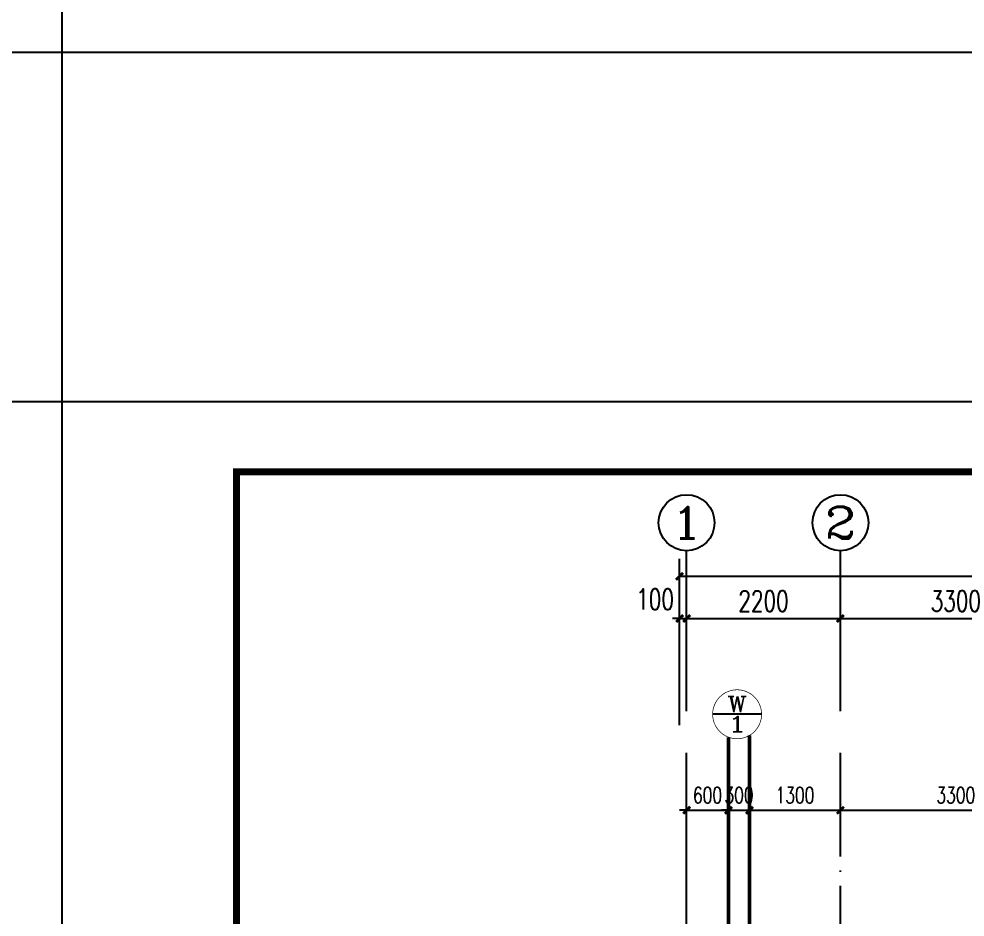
# Model space of a CAD drawing. Extents: x -287580 to -53108, y -522338 to -82629.
# Drawn here: x -265855 to -252327, y -329781 to -316940 of the extents above; entities that cross this region are included whole.
import ezdxf
from ezdxf.enums import TextEntityAlignment as Align

# ---------------------------------------------------------------- set-up
doc = ezdxf.new("R2010")
doc.units = 0
doc.header["$LTSCALE"] = 1000
doc.header["$MEASUREMENT"] = 0
doc.linetypes.add('DASH', pattern=[0.35, 0.25, -0.1])
doc.linetypes.add('DOTE', pattern=[2.42, 2, -0.2, 0.02, -0.2])
for name, color, linetype in [('AXIS', 3, 'Continuous'), ('AXIS_TEXT', 7, 'Continuous'), ('DOTE', 99, 'Continuous'), ('PIPE-污水', 2, 'Continuous'), ('PUB_TITLE', 146, 'Continuous'), ('TWT_DIM', 3, 'Continuous'), ('TWT_IDEN', 3, 'Continuous'), ('TWT_TEXT', 7, 'Continuous')]:
    doc.layers.add(name, color=color, linetype=linetype)
doc.styles.add('_TCH_AXIS', font='COMPLEX', dxfattribs={"bigfont": 'GBCBIG'})
doc.styles.add('_TCH_DIM_T3', font='SIMPLEX', dxfattribs={"width": 0.705882, "bigfont": 'GBCBIG'})
doc.styles.add('_TWT_CIRCLE', font='COMPLEX', dxfattribs={"width": 1.1, "height": 3, "bigfont": 'HZTXT'})
doc.styles.add('COMPLEX', font='COMPLEX')
doc.dimstyles.new('_TCH_ARCH&&100', dxfattribs={"dimtxt": 297.5, "dimasz": 100, "dimexe": 250, "dimexo": 300, "dimgap": 100, "dimtad": 1, "dimdec": 0, "dimzin": 0, "dimdsep": 46, "dimtxsty": '_TCH_DIM_T3', "dimblk": 'ARCHTICK', "dimcen": 0.09, "dimclrt": 7, "dimazin": 2, "dimtfac": 1, "dimtdec": 0, "dimtix": 1, "dimtmove": 2, "dimatfit": 3, "dimfxl": 0, "dimtolj": 1, "dimtzin": 0, "dimarcsym": 0})
doc.dimstyles.new('_TWT_ARCH&&100', dxfattribs={"dimtxt": 229.5, "dimasz": 100, "dimexe": 250, "dimexo": 300, "dimgap": 100, "dimtad": 1, "dimdec": 0, "dimzin": 0, "dimdsep": 46, "dimtxsty": '_TCH_DIM_T3', "dimblk": 'ARCHTICK', "dimcen": 0.09, "dimclrd": 4, "dimclre": 4, "dimclrt": 4, "dimazin": 2, "dimtfac": 1, "dimtdec": 0, "dimtix": 1, "dimtmove": 2, "dimatfit": 3, "dimfxl": 0, "dimtolj": 1, "dimtzin": 0, "dimarcsym": 0})

# ---------------------------------------------------------------- blocks, each defined once
blk = doc.blocks.new('_ArchTick')
at = {"color": 0, "linetype": 'ByBlock', "const_width": 0.4}
blk.add_lwpolyline([(-0.5, -0.5), (0.5, 0.5)], dxfattribs=at)
blk = doc.blocks.new('*D579')
at = {"layer": 'AXIS', "color": 0, "lineweight": -2}
for p, q in [((-256409, -326838), (-256409, -325262)), ((-256309, -326838), (-256309, -325262)), ((-256409, -325512), (-256509, -325512)), ((-256409, -325512), (-256309, -325512)), ((-256309, -325512), (-256209, -325512))]:
    blk.add_line(p, q, dxfattribs=at)
at = {"layer": 'Defpoints', "color": 0}
for p in [(-256309, -325512), (-256409, -327138), (-256309, -327138)]:
    blk.add_point(p, dxfattribs=at)
at = {"layer": 'AXIS', "color": 0, "lineweight": -2, "xscale": 100, "yscale": 100, "zscale": 100}
blk.add_blockref('_ArchTick', (-256409, -325512), dxfattribs=at)
at = {"layer": 'AXIS', "color": 0, "lineweight": -2, "xscale": 100, "yscale": 100, "zscale": 100, "rotation": 180}
blk.add_blockref('_ArchTick', (-256309, -325512), dxfattribs=at)
at = {"layer": 'AXIS', "color": 7, "insert": (-256759, -325237), "char_height": 297.5, "attachment_point": 5, "style": '_TCH_DIM_T3'}
blk.add_mtext('\\A1;100', dxfattribs=at)
blk = doc.blocks.new('*D580')
at = {"layer": 'AXIS', "color": 0, "lineweight": -2}
for p, q in [((-256309, -326838), (-256309, -325262)), ((-254109, -326838), (-254109, -325262)), ((-256309, -325512), (-254109, -325512))]:
    blk.add_line(p, q, dxfattribs=at)
at = {"layer": 'Defpoints', "color": 0}
for p in [(-254109, -325512), (-256309, -327138), (-254109, -327138)]:
    blk.add_point(p, dxfattribs=at)
at = {"layer": 'AXIS', "color": 0, "lineweight": -2, "xscale": 100, "yscale": 100, "zscale": 100, "rotation": 180}
blk.add_blockref('_ArchTick', (-256309, -325512), dxfattribs=at)
at = {"layer": 'AXIS', "color": 0, "lineweight": -2, "xscale": 100, "yscale": 100, "zscale": 100}
blk.add_blockref('_ArchTick', (-254109, -325512), dxfattribs=at)
at = {"layer": 'AXIS', "color": 7, "insert": (-255209, -325263), "char_height": 297.5, "attachment_point": 5, "style": '_TCH_DIM_T3'}
blk.add_mtext('\\A1;2200', dxfattribs=at)
blk = doc.blocks.new('*D581')
at = {"layer": 'AXIS', "color": 0, "lineweight": -2}
for p, q in [((-254109, -326838), (-254109, -325262)), ((-250809, -326838), (-250809, -325262)), ((-254109, -325512), (-250809, -325512))]:
    blk.add_line(p, q, dxfattribs=at)
at = {"layer": 'Defpoints', "color": 0}
for p in [(-250809, -325512), (-254109, -327138), (-250809, -327138)]:
    blk.add_point(p, dxfattribs=at)
at = {"layer": 'AXIS', "color": 0, "lineweight": -2, "xscale": 100, "yscale": 100, "zscale": 100, "rotation": 180}
blk.add_blockref('_ArchTick', (-254109, -325512), dxfattribs=at)
at = {"layer": 'AXIS', "color": 0, "lineweight": -2, "xscale": 100, "yscale": 100, "zscale": 100}
blk.add_blockref('_ArchTick', (-250809, -325512), dxfattribs=at)
at = {"layer": 'AXIS', "color": 7, "insert": (-252459, -325263), "char_height": 297.5, "attachment_point": 5, "style": '_TCH_DIM_T3'}
blk.add_mtext('\\A1;3300', dxfattribs=at)
blk = doc.blocks.new('*D612')
at = {"layer": 'AXIS', "color": 0, "lineweight": -2}
for p, q in [((-256409, -327035), (-256409, -324659)), ((-196309, -327035), (-196309, -324659)), ((-256409, -324909), (-196309, -324909))]:
    blk.add_line(p, q, dxfattribs=at)
at = {"layer": 'Defpoints', "color": 0}
for p in [(-196309, -324909), (-256409, -327335), (-196309, -327335)]:
    blk.add_point(p, dxfattribs=at)
at = {"layer": 'AXIS', "color": 0, "lineweight": -2, "xscale": 100, "yscale": 100, "zscale": 100, "rotation": 180}
blk.add_blockref('_ArchTick', (-256409, -324909), dxfattribs=at)
at = {"layer": 'AXIS', "color": 0, "lineweight": -2, "xscale": 100, "yscale": 100, "zscale": 100}
blk.add_blockref('_ArchTick', (-196309, -324909), dxfattribs=at)
at = {"layer": 'AXIS', "color": 7, "insert": (-226359, -324661), "char_height": 297.5, "attachment_point": 5, "style": '_TCH_DIM_T3'}
blk.add_mtext('\\A1;60100', dxfattribs=at)
blk = doc.blocks.new('*D841')
at = {"layer": 'Defpoints', "color": 0}
for p in [(-255709, -328253), (-256309, -329116), (-255709, -329116)]:
    blk.add_point(p, dxfattribs=at)
at = {"layer": 'TWT_DIM', "color": 4, "lineweight": -2}
for p, q in [((-256309, -328816), (-256309, -328003)), ((-255709, -328816), (-255709, -328003)), ((-256309, -328253), (-256409, -328253)), ((-256309, -328253), (-255709, -328253)), ((-255709, -328253), (-255609, -328253))]:
    blk.add_line(p, q, dxfattribs=at)
at = {"layer": 'TWT_DIM', "color": 4, "lineweight": -2, "xscale": 100, "yscale": 100, "zscale": 100}
blk.add_blockref('_ArchTick', (-256309, -328253), dxfattribs=at)
at = {"layer": 'TWT_DIM', "color": 4, "lineweight": -2, "xscale": 100, "yscale": 100, "zscale": 100, "rotation": 180}
blk.add_blockref('_ArchTick', (-255709, -328253), dxfattribs=at)
at = {"layer": 'TWT_DIM', "color": 4, "insert": (-256009, -328038), "char_height": 229.5, "attachment_point": 5, "style": '_TCH_DIM_T3'}
blk.add_mtext('\\A1;600', dxfattribs=at)
blk = doc.blocks.new('*D842')
at = {"layer": 'Defpoints', "color": 0}
for p in [(-255409, -328253), (-255709, -329116), (-255409, -329116)]:
    blk.add_point(p, dxfattribs=at)
at = {"layer": 'TWT_DIM', "color": 4, "lineweight": -2}
for p, q in [((-255709, -328816), (-255709, -328003)), ((-255409, -328816), (-255409, -328003)), ((-255709, -328253), (-255809, -328253)), ((-255709, -328253), (-255409, -328253)), ((-255409, -328253), (-255309, -328253))]:
    blk.add_line(p, q, dxfattribs=at)
at = {"layer": 'TWT_DIM', "color": 4, "lineweight": -2, "xscale": 100, "yscale": 100, "zscale": 100}
blk.add_blockref('_ArchTick', (-255709, -328253), dxfattribs=at)
at = {"layer": 'TWT_DIM', "color": 4, "lineweight": -2, "xscale": 100, "yscale": 100, "zscale": 100, "rotation": 180}
blk.add_blockref('_ArchTick', (-255409, -328253), dxfattribs=at)
at = {"layer": 'TWT_DIM', "color": 4, "insert": (-255559, -328038), "char_height": 229.5, "attachment_point": 5, "style": '_TCH_DIM_T3'}
blk.add_mtext('\\A1;300', dxfattribs=at)
blk = doc.blocks.new('*D843')
at = {"layer": 'Defpoints', "color": 0}
for p in [(-254109, -328253), (-255409, -329116), (-254109, -329116)]:
    blk.add_point(p, dxfattribs=at)
at = {"layer": 'TWT_DIM', "color": 4, "lineweight": -2}
for p, q in [((-255409, -328816), (-255409, -328003)), ((-254109, -328816), (-254109, -328003)), ((-255409, -328253), (-254109, -328253))]:
    blk.add_line(p, q, dxfattribs=at)
at = {"layer": 'TWT_DIM', "color": 4, "lineweight": -2, "xscale": 100, "yscale": 100, "zscale": 100, "rotation": 180}
blk.add_blockref('_ArchTick', (-255409, -328253), dxfattribs=at)
at = {"layer": 'TWT_DIM', "color": 4, "lineweight": -2, "xscale": 100, "yscale": 100, "zscale": 100}
blk.add_blockref('_ArchTick', (-254109, -328253), dxfattribs=at)
at = {"layer": 'TWT_DIM', "color": 4, "insert": (-254759, -328038), "char_height": 229.5, "attachment_point": 5, "style": '_TCH_DIM_T3'}
blk.add_mtext('\\A1;1300', dxfattribs=at)
blk = doc.blocks.new('*D844')
at = {"layer": 'Defpoints', "color": 0}
for p in [(-250809, -328253), (-254109, -329116), (-250809, -329116)]:
    blk.add_point(p, dxfattribs=at)
at = {"layer": 'TWT_DIM', "color": 4, "lineweight": -2}
for p, q in [((-254109, -328816), (-254109, -328003)), ((-250809, -328816), (-250809, -328003)), ((-254109, -328253), (-250809, -328253))]:
    blk.add_line(p, q, dxfattribs=at)
at = {"layer": 'TWT_DIM', "color": 4, "lineweight": -2, "xscale": 100, "yscale": 100, "zscale": 100, "rotation": 180}
blk.add_blockref('_ArchTick', (-254109, -328253), dxfattribs=at)
at = {"layer": 'TWT_DIM', "color": 4, "lineweight": -2, "xscale": 100, "yscale": 100, "zscale": 100}
blk.add_blockref('_ArchTick', (-250809, -328253), dxfattribs=at)
at = {"layer": 'TWT_DIM', "color": 4, "insert": (-252459, -328038), "char_height": 229.5, "attachment_point": 5, "style": '_TCH_DIM_T3'}
blk.add_mtext('\\A1;3300', dxfattribs=at)
blk = doc.blocks.new('_AXISO')
blk.add_circle((0, 0), 0.5)
at = {"layer": 'AXIS_TEXT', "style": 'COMPLEX', "width": 1.041667}
blk.add_attdef('A', text='', height=0.56, dxfattribs=at).set_placement((-0.25, -0.28), (0.25, -0.28), align=Align.FIT)

msp = doc.modelspace()

# ---------------------------------------------------------------- linework, layer by layer
at = {"layer": 'AXIS'}
for p, q in [((-256308.8, -326742.7), (-256308.8, -324542.4)), ((-254108.8, -326742.7), (-254108.8, -324542.4))]:
    msp.add_line(p, q, dxfattribs=at)
at = {"layer": 'DOTE', "linetype": 'DOTE'}
for p, q in [((-256308.8, -347422.5), (-256308.8, -327434.6)), ((-254108.8, -341015.6), (-254108.8, -327434.6))]:
    msp.add_line(p, q, dxfattribs=at)
at = {"layer": 'PIPE-污水', "linetype": 'DASH', "const_width": 55}
for points in [[(-255708.8, -327208.9), (-255708.8, -338506.5)], [(-255408.8, -327182.7), (-255408.8, -338525.4)]]:
    msp.add_lwpolyline(points, dxfattribs=at)
at = {"layer": 'PUB_TITLE'}
for points in [[(-265242.7, -317415.5), (-181142.7, -317415.5), (-181142.7, -258015.5), (-265242.7, -258015.5)], [(-265242.7, -381815.5), (-181142.7, -381815.5), (-181142.7, -322415.5), (-265242.7, -322415.5)]]:
    msp.add_lwpolyline(points, close=True, dxfattribs=at)
at = {"layer": 'PUB_TITLE', "color": 6}
msp.add_lwpolyline([(-265242.7, -322415.5), (-270242.7, -322415.5), (-270242.7, -317415.5), (-265242.7, -317415.5)], close=True, dxfattribs=at)
at = {"layer": 'PUB_TITLE', "const_width": 100}
msp.add_lwpolyline([(-262742.7, -380815.5), (-182142.7, -380815.5), (-182142.7, -323415.5), (-262742.7, -323415.5)], close=True, dxfattribs=at)
at = {"layer": 'TWT_IDEN'}
msp.add_line((-255236.3, -326881), (-255936.3, -326881), dxfattribs=at)
at = {"layer": 'TWT_IDEN', "const_width": 10}
msp.add_lwpolyline([(-255236.3, -326881, 1), (-255936.3, -326881, 1)], format="xyb", close=True, dxfattribs=at)

# ---------------------------------------------------------------- block references
at = {"layer": 'AXIS'}
ref = msp.add_blockref('_AXISO', (-256308.8, -324142.4), dxfattribs=dict(at, xscale=800, yscale=800, zscale=800))
ref.add_attrib('A', '1', dxfattribs={"layer": 'AXIS_TEXT', "height": 452.5, "style": '_TCH_AXIS', "width": 2.333333}).set_placement((-256535.1, -324368.7), (-256082.5, -324368.7), align=Align.FIT)
ref = msp.add_blockref('_AXISO', (-254108.8, -324142.4), dxfattribs=dict(at, xscale=800, yscale=800, zscale=800))
ref.add_attrib('A', '2', dxfattribs={"layer": 'AXIS_TEXT', "height": 452.5, "style": '_TCH_AXIS', "width": 1.5}).set_placement((-254335.1, -324368.7), (-253882.5, -324368.7), align=Align.FIT)

# ---------------------------------------------------------------- texts
at = {"layer": 'TWT_TEXT', "style": '_TWT_CIRCLE'}
for s, width, p, p2 in [('W', 1.084711, (-255727.2, -326852.8), (-255445.4, -326852.8)), ('1', 2.651515, (-255727.2, -327134.6), (-255445.4, -327134.6))]:
    msp.add_text(s, height=225.4, dxfattribs=dict(at, width=width)).set_placement(p, p2, align=Align.FIT)

# ---------------------------------------------------------------- dimensions: what is measured, and where the dimension line sits
at = {"layer": 'AXIS'}
for p1, p2, distance, picture, middle in [((-256408.8, -327335), (-196308.8, -327335), 2425.6, '*D612', (-226358.8, -324660.6)), ((-256308.8, -327137.5), (-254108.8, -327137.5), 1625.6, '*D580', (-255208.8, -325263.1)), ((-254108.8, -327137.5), (-250808.8, -327137.5), 1625.6, '*D581', (-252458.8, -325263.1))]:
    dim = msp.add_aligned_dim(p1=p1, p2=p2, distance=distance, dimstyle='_TCH_ARCH&&100', dxfattribs=at)
    dim.commit()
    dim.dimension.update_dxf_attribs({"geometry": picture, "text_midpoint": middle})
dim = msp.add_linear_dim(base=(-256308.8, -325511.9), p1=(-256408.8, -327137.5), p2=(-256308.8, -327137.5), angle=0, dimstyle='_TCH_ARCH&&100', dxfattribs=at)
dim.commit()
dim.dimension.update_dxf_attribs({"geometry": '*D579', "text_midpoint": (-256758.8, -325236.9), "dimtype": 129})
at = {"layer": 'TWT_DIM'}
for p1, p2, picture, middle in [((-256308.8, -329115.5), (-255708.8, -329115.5), '*D841', (-256008.8, -328038.2)), ((-255708.8, -329115.5), (-255408.8, -329115.5), '*D842', (-255558.8, -328038.2)), ((-255408.8, -329115.5), (-254108.8, -329115.5), '*D843', (-254758.8, -328038.2)), ((-254108.8, -329115.5), (-250808.8, -329115.5), '*D844', (-252458.8, -328038.2))]:
    dim = msp.add_aligned_dim(p1=p1, p2=p2, distance=862.5, dimstyle='_TWT_ARCH&&100', dxfattribs=at)
    dim.commit()
    dim.dimension.update_dxf_attribs({"geometry": picture, "text_midpoint": middle})

doc.saveas('drawing.dxf')
